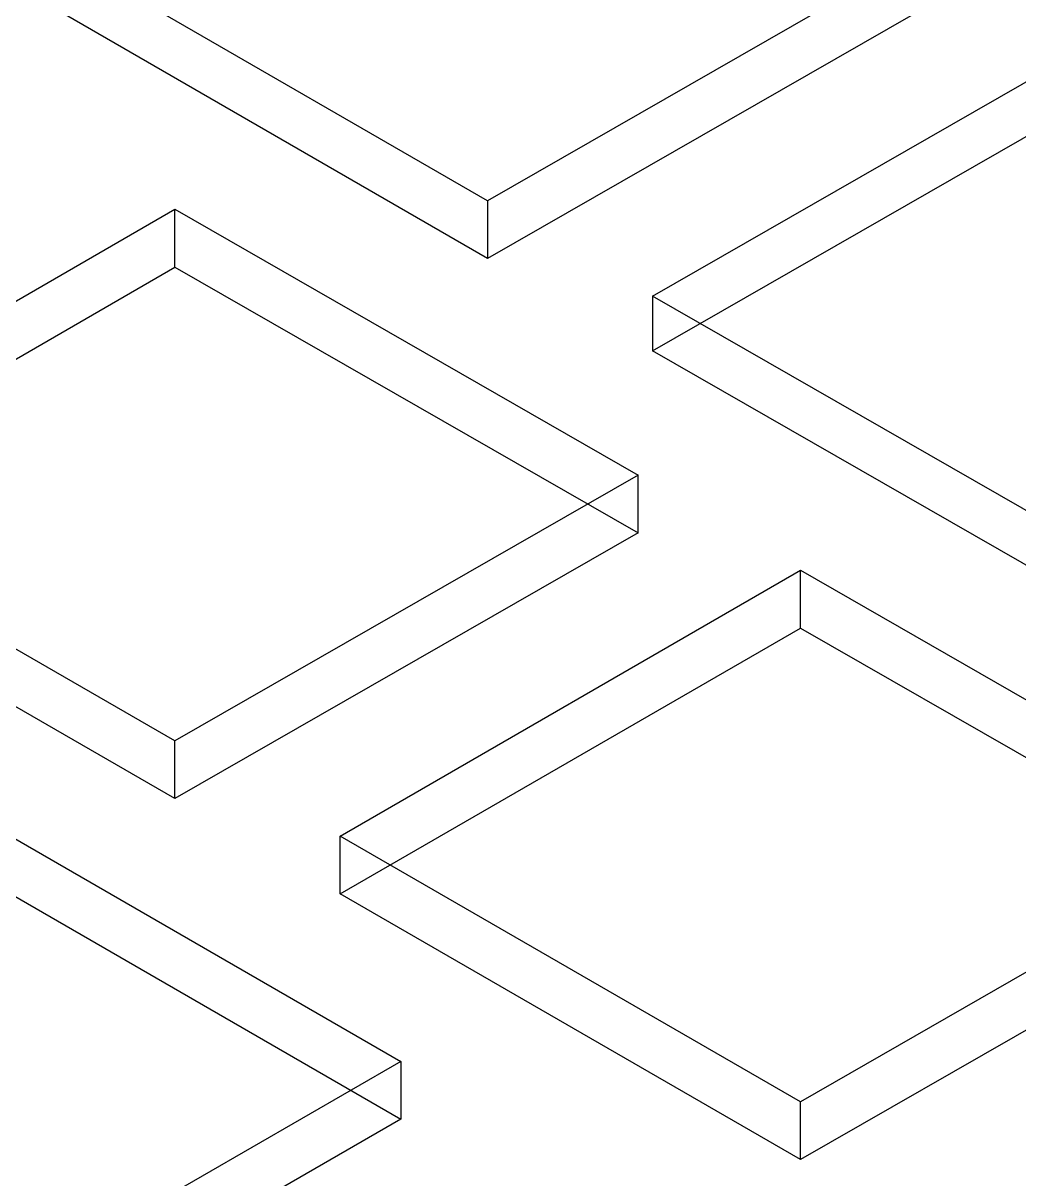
# Model space of a CAD drawing. Header units: millimetres. Extents: x 0 to 2112, y 8 to 1252.
# Drawn here: x 1376.5 to 1467.3, y 261.8 to 367.3 of the extents above; entities that cross this region are included whole.
import ezdxf

# ---------------------------------------------------------------- set-up
doc = ezdxf.new("R2010")
doc.units = ezdxf.units.MM
doc.layers.get('0').update_dxf_attribs({"linetype": 'CONTINUOUS'})

msp = doc.modelspace()

# ---------------------------------------------------------------- linework, layer by layer
at = {"color": 9}
for p, q in [((1418.9, 351.041), (1376.94, 375.285)), ((1418.9, 351.041), (1376.94, 375.285)), ((1461.13, 375.285), (1418.9, 351.041)), ((1461.13, 375.285), (1418.9, 351.041)), ((1418.9, 345.779), (1376.94, 370.025)), ((1418.9, 345.779), (1376.94, 370.025)), ((1461.13, 370.025), (1418.9, 345.779)), ((1461.13, 370.025), (1418.9, 345.779)), ((1433.94, 342.363), (1476.18, 366.582)), ((1433.94, 342.363), (1476.18, 366.582)), ((1433.94, 337.348), (1476.18, 361.594)), ((1433.94, 337.348), (1476.18, 361.594)), ((1348.42, 326.025), (1390.38, 350.27)), ((1348.42, 326.025), (1390.38, 350.27)), ((1390.38, 350.27), (1432.62, 326.025)), ((1390.38, 344.98), (1390.38, 350.27)), ((1390.38, 344.98), (1390.38, 350.27)), ((1390.38, 350.27), (1432.62, 326.025)), ((1418.9, 351.041), (1418.9, 345.779)), ((1418.9, 351.041), (1418.9, 345.779)), ((1348.42, 320.762), (1390.38, 344.98)), ((1348.42, 320.762), (1390.38, 344.98)), ((1390.38, 344.98), (1432.62, 320.762)), ((1390.38, 344.98), (1432.62, 320.762)), ((1476.18, 318.117), (1433.94, 342.363)), ((1433.94, 342.363), (1433.94, 337.348)), ((1476.18, 318.117), (1433.94, 342.363)), ((1433.94, 342.363), (1433.94, 337.348)), ((1476.18, 313.13), (1433.94, 337.348)), ((1476.18, 313.13), (1433.94, 337.348)), ((1390.38, 301.778), (1348.42, 326.025)), ((1390.38, 301.778), (1348.42, 326.025)), ((1432.62, 326.025), (1390.38, 301.778)), ((1432.62, 326.025), (1390.38, 301.778)), ((1432.62, 320.762), (1432.62, 326.025)), ((1432.62, 320.762), (1432.62, 326.025)), ((1390.38, 296.517), (1348.42, 320.762)), ((1390.38, 296.517), (1348.42, 320.762)), ((1432.62, 320.762), (1390.38, 296.517)), ((1432.62, 320.762), (1390.38, 296.517)), ((1405.45, 293.099), (1447.42, 317.346)), ((1405.45, 293.099), (1447.42, 317.346)), ((1447.42, 317.346), (1489.65, 293.099)), ((1447.42, 312.055), (1447.42, 317.346)), ((1447.42, 312.055), (1447.42, 317.346)), ((1447.42, 317.346), (1489.65, 293.099)), ((1405.45, 287.838), (1447.42, 312.055)), ((1405.45, 287.838), (1447.42, 312.055)), ((1447.42, 312.055), (1489.65, 287.838)), ((1447.42, 312.055), (1489.65, 287.838)), ((1390.38, 296.517), (1390.38, 301.778)), ((1390.38, 296.517), (1390.38, 301.778)), ((1369, 296.792), (1410.99, 272.546)), ((1369, 296.792), (1410.99, 272.546)), ((1447.42, 268.854), (1405.45, 293.099)), ((1405.45, 287.838), (1405.45, 293.099)), ((1447.42, 268.854), (1405.45, 293.099)), ((1405.45, 287.838), (1405.45, 293.099)), ((1489.65, 293.099), (1447.42, 268.854)), ((1489.65, 293.099), (1447.42, 268.854)), ((1369, 291.53), (1410.99, 267.283)), ((1369, 291.53), (1410.99, 267.283)), ((1447.42, 263.591), (1405.45, 287.838)), ((1447.42, 263.591), (1405.45, 287.838)), ((1489.65, 287.838), (1447.42, 263.591)), ((1489.65, 287.838), (1447.42, 263.591)), ((1410.99, 272.546), (1369, 248.328)), ((1410.99, 272.546), (1369, 248.328)), ((1410.99, 272.546), (1410.99, 267.283)), ((1410.99, 272.546), (1410.99, 267.283)), ((1447.42, 263.591), (1447.42, 268.854)), ((1447.42, 263.591), (1447.42, 268.854)), ((1410.99, 267.283), (1369, 243.038)), ((1410.99, 267.283), (1369, 243.038))]:
    msp.add_line(p, q, dxfattribs=at)

doc.saveas('drawing.dxf')
